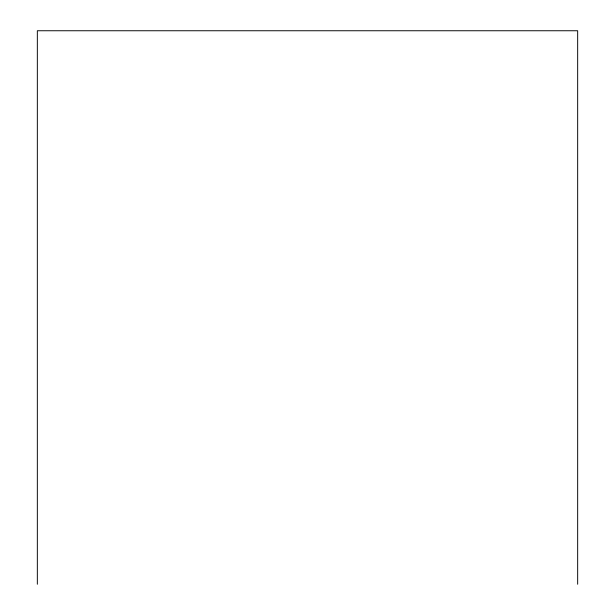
<?xml version="1.0" encoding="UTF-8"?>
<svg xmlns="http://www.w3.org/2000/svg" width="615" height="615" viewBox="0 0 615 615"><rect width="100%" height="100%" fill="white"/><g stroke="black" fill="none" stroke-linecap="round" stroke-linejoin="round"><path stroke-width="0.92" d="M577.662 584.25L577.662 30.75L37.338 30.75L37.338 584.25"/></g></svg>
